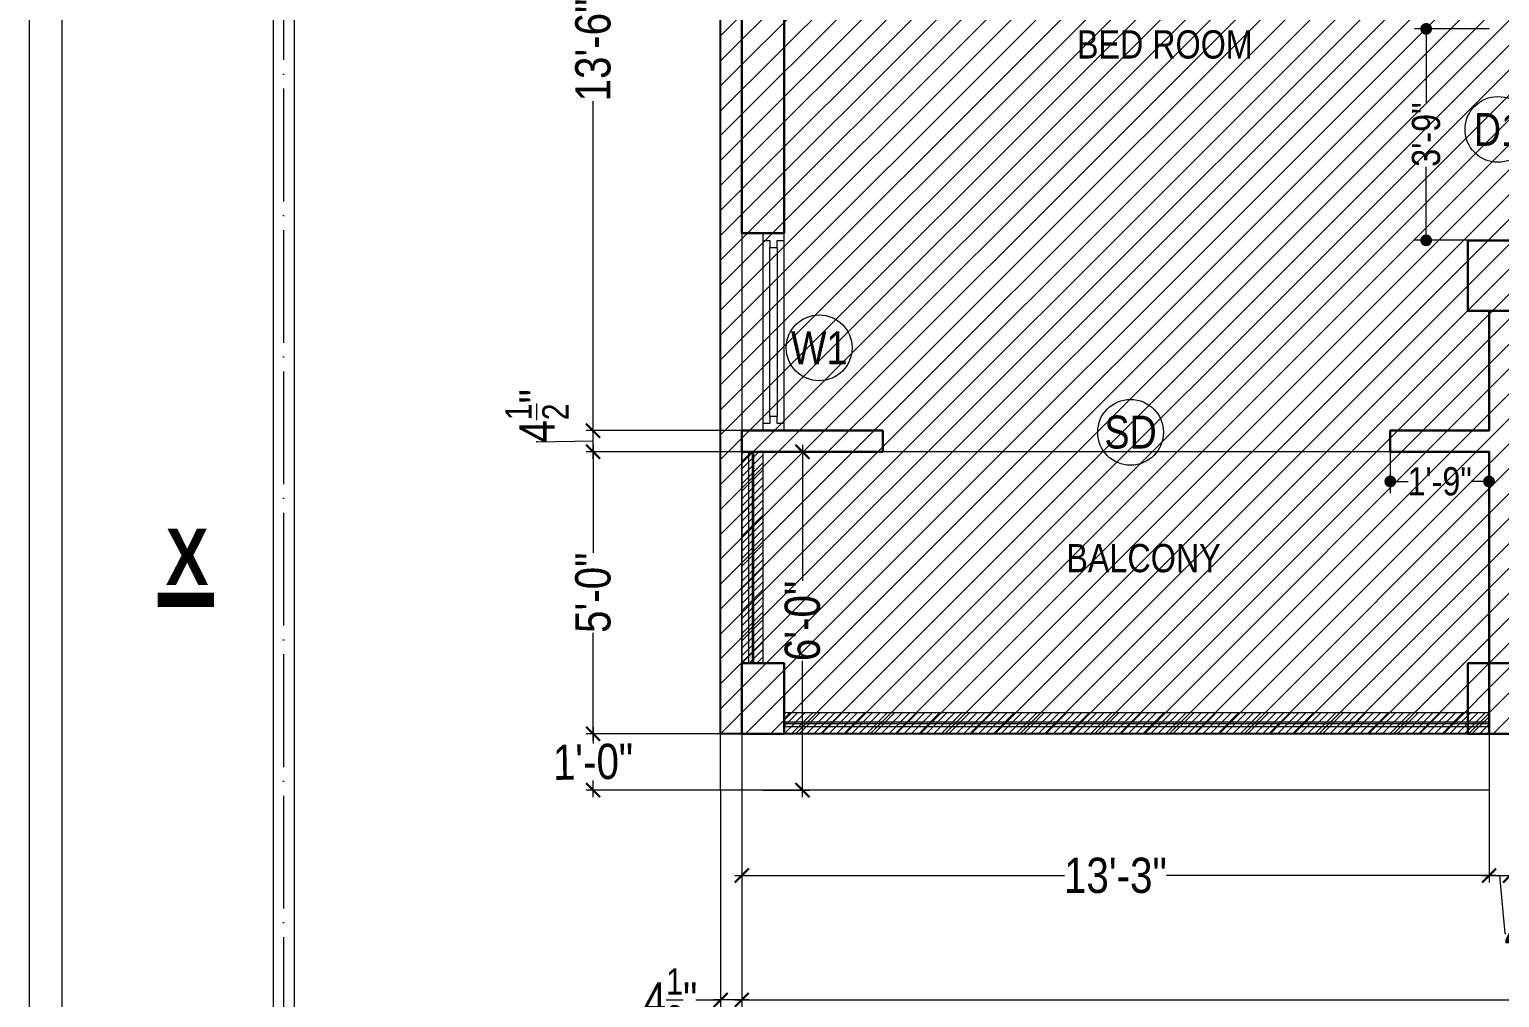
# Model space of a CAD drawing. Header units: millimetres. Extents: x 56222 to 3066687, y -650199 to -121287.
# Drawn here: x 148916.6 to 149229.4, y -176088.1 to -175882.1 of the extents above; entities that cross this region are included whole.
import ezdxf

# ---------------------------------------------------------------- set-up
doc = ezdxf.new("R2010")
doc.units = ezdxf.units.MM
doc.header["$MEASUREMENT"] = 0
doc.header["$PDMODE"] = 35
doc.linetypes.add('ACAD_ISO02W100', pattern=[15, 12, -3])
doc.linetypes.add('ACAD_ISO04W100', pattern=[30, 24, -3, 0, -3])
doc.layers.get('Defpoints').update_dxf_attribs({"color": 220})
for name, color, linetype, lineweight in [('COLUMN', 1, 'Continuous', 30), ('ELEVATION', 250, 'Continuous', 9), ('FIRST FLOOR', 7, 'Continuous', 9), ('FIRST FLOOR ( DIM )', 250, 'Continuous', 9), ('FIRST FLOOR ( DW_RAIL )', 7, 'Continuous', 9), ('FIRST FLOOR ( TEXT )', 7, 'Continuous', 9), ('FIRST FLOOR_( D - W & RAILING )', 251, 'Continuous', 9), ('FIRST FLOOR_( PLine )_', 251, 'Continuous', 30), ('GROUND FLOOR', 7, 'Continuous', 9), ('SECTION', 7, 'Continuous', 9), ('X_SHEET', 7, 'Continuous', 9), ('X~SLAB ( HATCH )', 251, 'Continuous', 9)]:
    doc.layers.add(name, color=color, linetype=linetype, lineweight=lineweight)
doc.layers.add('XX~SLAB ( PLINE )', color=251, linetype='Continuous', plot=False)
doc.styles.add('Cn BT~6', font='swissc.ttf', dxfattribs={"height": 6})
doc.styles.add("Cn_BT_0'-0", font='swissc.ttf')
doc.styles.add('Cn_BT_7', font='swissc.ttf', dxfattribs={"height": 7})
doc.styles.add('Cn_BT_7½', font='swissc.ttf', dxfattribs={"height": 7.5})
doc.styles.add('KATHA', font='swissc.ttf')
doc.dimstyles.new('Cn BT~6', dxfattribs={"dimtxt": 0.18, "dimasz": 2.5, "dimexe": 2.5, "dimexo": 0, "dimgap": 0.09, "dimtad": 0, "dimdec": 3, "dimzin": 3, "dimdsep": 46, "dimlunit": 4, "dimtxsty": 'Cn BT~6', "dimblk": 'DOT', "dimcen": 0.09, "dimdle": 2, "dimclrd": 250, "dimclre": 250, "dimclrt": 5, "dimadec": 0, "dimazin": 0, "dimtfac": 0.75, "dimtdec": 3, "dimtofl": 0, "dimtmove": 0, "dimatfit": 3, "dimfxl": 1, "dimtolj": 1, "dimtzin": 0, "dimlwd": 15, "dimlwe": 15, "dimarcsym": 0})
doc.dimstyles.new('Cn_BT_7½', dxfattribs={"dimtxt": 9, "dimasz": 3, "dimexe": 1.5, "dimexo": 0, "dimgap": 0.09, "dimtad": 0, "dimdec": 3, "dimzin": 3, "dimdsep": 46, "dimlunit": 4, "dimtxsty": 'Cn_BT_7½', "dimblk": 'ARCHTICK', "dimcen": 0.09, "dimdle": 1.5, "dimclrd": 251, "dimclre": 251, "dimclrt": 14, "dimadec": 0, "dimazin": 0, "dimtfac": 0.75, "dimtdec": 3, "dimtofl": 0, "dimtmove": 0, "dimatfit": 3, "dimfxl": 0, "dimtolj": 1, "dimtzin": 0, "dimlwd": 15, "dimlwe": 15, "dimarcsym": 0})

# ---------------------------------------------------------------- blocks, each defined once
blk = doc.blocks.new('_ArchTick')
at = {"color": 0, "linetype": 'ByBlock', "const_width": 0.15}
blk.add_lwpolyline([(-0.5, -0.5), (0.5, 0.5)], dxfattribs=at)
blk = doc.blocks.new('*D44')
at = {"layer": 'Defpoints', "color": 0, "transparency": 16777216}
for p in [(149068.14, -176031.94), (149227.14, -176031.94), (149227.14, -176062.12)]:
    blk.add_point(p, dxfattribs=at)
at = {"layer": 'FIRST FLOOR ( DIM )', "color": 251, "lineweight": 15, "transparency": 16777216}
for p, q in [((149068.14, -176031.94), (149068.14, -176063.62)), ((149227.14, -176031.94), (149227.14, -176063.62)), ((149066.64, -176062.12), (149136.78, -176062.12)), ((149228.64, -176062.12), (149158.5, -176062.12))]:
    blk.add_line(p, q, dxfattribs=at)
at = {"layer": 'FIRST FLOOR ( DIM )', "color": 251, "lineweight": 15, "transparency": 16777216, "xscale": 3, "yscale": 3, "zscale": 3, "rotation": 180}
blk.add_blockref('_ArchTick', (149068.14, -176062.12), dxfattribs=at)
at = {"layer": 'FIRST FLOOR ( DIM )', "color": 251, "lineweight": 15, "transparency": 16777216, "xscale": 3, "yscale": 3, "zscale": 3}
blk.add_blockref('_ArchTick', (149227.14, -176062.12), dxfattribs=at)
at = {"layer": 'FIRST FLOOR ( DIM )', "color": 14, "transparency": 16777216, "insert": (149147.64, -176062.12), "char_height": 7.5, "attachment_point": 5, "style": 'Cn_BT_7½'}
blk.add_mtext('\\A1;13\'-3"', dxfattribs=at)
blk = doc.blocks.new('*D43')
at = {"layer": 'Defpoints', "color": 0, "transparency": 16777216}
for p in [(149227.14, -176031.94), (149231.64, -176031.94), (149231.64, -176062.12)]:
    blk.add_point(p, dxfattribs=at)
at = {"layer": 'FIRST FLOOR ( DIM )', "color": 251, "lineweight": 15, "transparency": 16777216}
for p, q in [((149227.14, -176031.94), (149227.14, -176063.62)), ((149231.64, -176031.94), (149231.64, -176063.62)), ((149225.64, -176062.12), (149233.14, -176062.12)), ((149229.39, -176062.12), (149230.54, -176074.48)), ((149230.54, -176074.48), (149230.72, -176074.48))]:
    blk.add_line(p, q, dxfattribs=at)
at = {"layer": 'FIRST FLOOR ( DIM )', "color": 251, "lineweight": 15, "transparency": 16777216, "xscale": 3, "yscale": 3, "zscale": 3, "rotation": 180}
blk.add_blockref('_ArchTick', (149227.14, -176062.12), dxfattribs=at)
at = {"layer": 'FIRST FLOOR ( DIM )', "color": 251, "lineweight": 15, "transparency": 16777216, "xscale": 3, "yscale": 3, "zscale": 3}
blk.add_blockref('_ArchTick', (149231.64, -176062.12), dxfattribs=at)
at = {"layer": 'FIRST FLOOR ( DIM )', "color": 14, "transparency": 16777216, "insert": (149236.09, -176074.48), "char_height": 7.5, "attachment_point": 5, "style": 'Cn_BT_7½'}
blk.add_mtext('\\A1;4{\\H0.750000x;\\S1/2;}"', dxfattribs=at)
blk = doc.blocks.new('*D38')
at = {"layer": 'Defpoints', "color": 0, "transparency": 16777216}
for p in [(149036.5, -175971.94), (149068.14, -175971.94), (149068.14, -176031.94)]:
    blk.add_point(p, dxfattribs=at)
at = {"layer": 'FIRST FLOOR ( DIM )', "color": 251, "lineweight": 15, "transparency": 16777216}
for p, q in [((149036.5, -175970.44), (149036.5, -175993.41)), ((149068.14, -175971.94), (149035, -175971.94)), ((149036.5, -176033.44), (149036.5, -176010.48)), ((149068.14, -176031.94), (149035, -176031.94))]:
    blk.add_line(p, q, dxfattribs=at)
at = {"layer": 'FIRST FLOOR ( DIM )', "color": 251, "lineweight": 15, "transparency": 16777216, "xscale": 3, "yscale": 3, "zscale": 3}
for p, rotation in [((149036.5, -175971.94), 90), ((149036.5, -176031.94), 270)]:
    blk.add_blockref('_ArchTick', p, dxfattribs=dict(at, rotation=rotation))
at = {"layer": 'FIRST FLOOR ( DIM )', "color": 14, "transparency": 16777216, "insert": (149036.5, -176001.94), "char_height": 7.5, "attachment_point": 5, "rotation": 90, "style": 'Cn_BT_7½'}
blk.add_mtext('\\A1;5\'-0"', dxfattribs=at)
blk = doc.blocks.new('*D37')
at = {"layer": 'Defpoints', "color": 0, "transparency": 16777216}
for p in [(149077.14, -175805.44), (149036.5, -175967.44), (149068.14, -175967.44)]:
    blk.add_point(p, dxfattribs=at)
at = {"layer": 'FIRST FLOOR ( DIM )', "color": 251, "lineweight": 15, "transparency": 16777216}
for p, q in [((149036.5, -175803.94), (149036.5, -175875.58)), ((149077.14, -175805.44), (149035, -175805.44)), ((149036.5, -175968.94), (149036.5, -175897.3)), ((149068.14, -175967.44), (149035, -175967.44))]:
    blk.add_line(p, q, dxfattribs=at)
at = {"layer": 'FIRST FLOOR ( DIM )', "color": 251, "lineweight": 15, "transparency": 16777216, "xscale": 3, "yscale": 3, "zscale": 3}
for p, rotation in [((149036.5, -175805.44), 90), ((149036.5, -175967.44), 270)]:
    blk.add_blockref('_ArchTick', p, dxfattribs=dict(at, rotation=rotation))
at = {"layer": 'FIRST FLOOR ( DIM )', "color": 14, "transparency": 16777216, "insert": (149036.5, -175886.44), "char_height": 7.5, "attachment_point": 5, "rotation": 90, "style": 'Cn_BT_7½'}
blk.add_mtext('\\A1;13\'-6"', dxfattribs=at)
blk = doc.blocks.new('_Dot')
at = {"color": 0, "linetype": 'ByBlock', "lineweight": -2}
blk.add_line((-0.5, 0), (-1, 0), dxfattribs=at)
at = {"color": 0, "linetype": 'ByBlock', "const_width": 0.5}
blk.add_lwpolyline([(-0.25, 0, 1), (0.25, 0, 1)], format="xyb", close=True, dxfattribs=at)
blk = doc.blocks.new('*D33')
at = {"layer": 'Defpoints', "color": 0, "transparency": 16777216}
for p in [(149206.14, -175971.94), (149227.14, -175971.94), (149227.14, -175978.26)]:
    blk.add_point(p, dxfattribs=at)
at = {"layer": 'ELEVATION', "color": 250, "lineweight": 15, "transparency": 16777216}
for p, q in [((149206.14, -175971.94), (149206.14, -175980.76)), ((149227.14, -175971.94), (149227.14, -175980.76)), ((149208.64, -175978.26), (149209.92, -175978.26)), ((149224.64, -175978.26), (149223.36, -175978.26))]:
    blk.add_line(p, q, dxfattribs=at)
at = {"layer": 'ELEVATION', "color": 250, "lineweight": 15, "transparency": 16777216, "xscale": 2.5, "yscale": 2.5, "zscale": 2.5, "rotation": 180}
blk.add_blockref('_Dot', (149206.14, -175978.26), dxfattribs=at)
at = {"layer": 'ELEVATION', "color": 250, "lineweight": 15, "transparency": 16777216, "xscale": 2.5, "yscale": 2.5, "zscale": 2.5}
blk.add_blockref('_Dot', (149227.14, -175978.26), dxfattribs=at)
at = {"layer": 'ELEVATION', "color": 5, "transparency": 16777216, "insert": (149216.64, -175978.26), "char_height": 6, "attachment_point": 5, "style": 'Cn BT~6'}
blk.add_mtext('\\A1;1\'-9"', dxfattribs=at)
blk = doc.blocks.new('*D32')
at = {"layer": 'Defpoints', "color": 0, "transparency": 16777216}
for p in [(149036.5, -175967.44), (149068.14, -175967.44), (149068.14, -175971.94)]:
    blk.add_point(p, dxfattribs=at)
at = {"layer": 'FIRST FLOOR ( DIM )', "color": 251, "lineweight": 15, "transparency": 16777216}
for p, q in [((149068.14, -175967.44), (149035, -175967.44)), ((149036.5, -175973.44), (149036.5, -175965.94)), ((149024.55, -175969.86), (149024.55, -175969.68)), ((149036.5, -175969.69), (149024.55, -175969.86)), ((149068.14, -175971.94), (149035, -175971.94))]:
    blk.add_line(p, q, dxfattribs=at)
at = {"layer": 'FIRST FLOOR ( DIM )', "color": 251, "lineweight": 15, "transparency": 16777216, "xscale": 3, "yscale": 3, "zscale": 3}
for p, rotation in [((149036.5, -175967.44), 90), ((149036.5, -175971.94), 270)]:
    blk.add_blockref('_ArchTick', p, dxfattribs=dict(at, rotation=rotation))
at = {"layer": 'FIRST FLOOR ( DIM )', "color": 14, "transparency": 16777216, "insert": (149024.55, -175964.31), "char_height": 7.5, "attachment_point": 5, "rotation": 90, "style": 'Cn_BT_7½'}
blk.add_mtext('\\A1;4{\\H0.750000x;\\S1/2;}"', dxfattribs=at)
blk = doc.blocks.new('*D19')
at = {"layer": 'Defpoints', "color": 0, "transparency": 16777216}
for p in [(149068.14, -176031.94), (149036.5, -176043.94), (149063.64, -176043.94)]:
    blk.add_point(p, dxfattribs=at)
at = {"layer": 'FIRST FLOOR ( DIM )', "color": 251, "lineweight": 15, "transparency": 16777216}
for p, q in [((149068.14, -176031.94), (149035, -176031.94)), ((149036.5, -176030.44), (149036.5, -176034)), ((149036.5, -176045.44), (149036.5, -176041.88)), ((149063.64, -176043.94), (149035, -176043.94))]:
    blk.add_line(p, q, dxfattribs=at)
at = {"layer": 'FIRST FLOOR ( DIM )', "color": 251, "lineweight": 15, "transparency": 16777216, "xscale": 3, "yscale": 3, "zscale": 3}
for p, rotation in [((149036.5, -176031.94), 90), ((149036.5, -176043.94), 270)]:
    blk.add_blockref('_ArchTick', p, dxfattribs=dict(at, rotation=rotation))
at = {"layer": 'FIRST FLOOR ( DIM )', "color": 14, "transparency": 16777216, "insert": (149036.5, -176037.94), "char_height": 7.5, "attachment_point": 5, "rotation": 1, "style": 'Cn_BT_7½'}
blk.add_mtext('\\A1;1\'-0"', dxfattribs=at)
blk = doc.blocks.new('*D18')
at = {"layer": 'Defpoints', "color": 0, "transparency": 16777216}
for p in [(149068.14, -176031.94), (149063.64, -176043.94), (149063.64, -176088.6)]:
    blk.add_point(p, dxfattribs=at)
at = {"layer": 'FIRST FLOOR ( DIM )', "color": 251, "lineweight": 15, "transparency": 16777216}
for p, q in [((149068.14, -176031.94), (149068.14, -176090.1)), ((149063.64, -176043.94), (149063.64, -176090.1)), ((149058.35, -176088.6), (149063.64, -176088.6)), ((149069.64, -176088.6), (149062.14, -176088.6))]:
    blk.add_line(p, q, dxfattribs=at)
at = {"layer": 'FIRST FLOOR ( DIM )', "color": 251, "lineweight": 15, "transparency": 16777216, "xscale": 3, "yscale": 3, "zscale": 3, "rotation": 180}
blk.add_blockref('_ArchTick', (149063.64, -176088.6), dxfattribs=at)
at = {"layer": 'FIRST FLOOR ( DIM )', "color": 251, "lineweight": 15, "transparency": 16777216, "xscale": 3, "yscale": 3, "zscale": 3}
blk.add_blockref('_ArchTick', (149068.14, -176088.6), dxfattribs=at)
at = {"layer": 'FIRST FLOOR ( DIM )', "color": 14, "transparency": 16777216, "insert": (149052.98, -176088.6), "char_height": 7.5, "attachment_point": 5, "style": 'Cn_BT_7½'}
blk.add_mtext('\\A1;4{\\H0.750000x;\\S1/2;}"', dxfattribs=at)
blk = doc.blocks.new('*D17')
at = {"layer": 'Defpoints', "color": 0, "transparency": 16777216}
for p in [(149068.14, -176043.94), (149468.64, -176043.94), (149468.64, -176088.6)]:
    blk.add_point(p, dxfattribs=at)
at = {"layer": 'FIRST FLOOR ( DIM )', "color": 251, "lineweight": 15, "transparency": 16777216}
for p, q in [((149068.14, -176043.94), (149068.14, -176090.1)), ((149468.64, -176043.94), (149468.64, -176090.1)), ((149066.64, -176088.6), (149255.69, -176088.6)), ((149470.14, -176088.6), (149281.1, -176088.6))]:
    blk.add_line(p, q, dxfattribs=at)
at = {"layer": 'FIRST FLOOR ( DIM )', "color": 251, "lineweight": 15, "transparency": 16777216, "xscale": 3, "yscale": 3, "zscale": 3, "rotation": 180}
blk.add_blockref('_ArchTick', (149068.14, -176088.6), dxfattribs=at)
at = {"layer": 'FIRST FLOOR ( DIM )', "color": 251, "lineweight": 15, "transparency": 16777216, "xscale": 3, "yscale": 3, "zscale": 3}
blk.add_blockref('_ArchTick', (149468.64, -176088.6), dxfattribs=at)
at = {"layer": 'FIRST FLOOR ( DIM )', "color": 14, "transparency": 16777216, "insert": (149268.39, -176088.6), "char_height": 7.5, "attachment_point": 5, "style": 'Cn_BT_7½'}
blk.add_mtext('\\A1;33\'-4{\\H0.750000x;\\S1/2;}"', dxfattribs=at)
blk = doc.blocks.new('*D12')
at = {"layer": 'Defpoints', "color": 0, "transparency": 16777216}
for p in [(149227.14, -175881.94), (149213.77, -175926.94), (149227.14, -175926.94)]:
    blk.add_point(p, dxfattribs=at)
at = {"layer": 'ELEVATION', "color": 250, "lineweight": 15, "transparency": 16777216}
for p, q in [((149227.14, -175881.94), (149211.27, -175881.94)), ((149213.77, -175884.44), (149213.77, -175897.58)), ((149213.77, -175924.44), (149213.77, -175911.3)), ((149227.14, -175926.94), (149211.27, -175926.94))]:
    blk.add_line(p, q, dxfattribs=at)
at = {"layer": 'ELEVATION', "color": 250, "lineweight": 15, "transparency": 16777216, "xscale": 2.5, "yscale": 2.5, "zscale": 2.5}
for p, rotation in [((149213.77, -175881.94), 90), ((149213.77, -175926.94), 270)]:
    blk.add_blockref('_Dot', p, dxfattribs=dict(at, rotation=rotation))
at = {"layer": 'ELEVATION', "color": 5, "transparency": 16777216, "insert": (149213.77, -175904.44), "char_height": 6, "attachment_point": 5, "rotation": 90, "style": 'Cn BT~6'}
blk.add_mtext('\\A1;3\'-9"', dxfattribs=at)
blk = doc.blocks.new('*D214')
at = {"layer": 'Defpoints', "color": 0, "transparency": 16777216}
for p in [(149072.64, -175971.94), (149072.64, -176043.94), (149081.07, -176043.94)]:
    blk.add_point(p, dxfattribs=at)
at = {"layer": 'FIRST FLOOR ( DIM )', "color": 251, "lineweight": 15, "transparency": 16777216}
for p, q in [((149081.07, -175970.44), (149081.07, -175999.43)), ((149072.64, -175971.94), (149082.57, -175971.94)), ((149081.07, -176045.44), (149081.07, -176016.46)), ((149072.64, -176043.94), (149082.57, -176043.94))]:
    blk.add_line(p, q, dxfattribs=at)
at = {"layer": 'FIRST FLOOR ( DIM )', "color": 251, "lineweight": 15, "transparency": 16777216, "xscale": 3, "yscale": 3, "zscale": 3}
for p, rotation in [((149081.07, -175971.94), 90), ((149081.07, -176043.94), 270)]:
    blk.add_blockref('_ArchTick', p, dxfattribs=dict(at, rotation=rotation))
at = {"layer": 'FIRST FLOOR ( DIM )', "color": 14, "transparency": 16777216, "insert": (149081.07, -176007.94), "char_height": 7.5, "attachment_point": 5, "rotation": 90, "style": 'Cn_BT_7½'}
blk.add_mtext('\\A1;6\'-0"', dxfattribs=at)

msp = doc.modelspace()

# ---------------------------------------------------------------- hatches: boundary and pattern name
at = {"layer": 'FIRST FLOOR'}
h = msp.add_hatch(dxfattribs=at)
h.set_pattern_fill('ANSI31', color=251, scale=9, style=0)
h.set_pattern_definition([(45, (149068.1435, -176016.9437), (-0.795495, 0.795495), [])])
h.paths.add_polyline_path([(149072.6435, -176016.9437), (149068.1435, -176016.9437), (149068.1435, -175971.9437), (149072.6435, -175971.9437)])
h = msp.add_hatch(dxfattribs=at)
h.set_pattern_fill('ANSI31', color=251, scale=9, style=0)
h.set_pattern_definition([(45, (149077.1435, -176031.9437), (-0.795495, 0.795495), [])])
h.paths.add_polyline_path([(149077.1435, -176027.4437), (149227.1435, -176027.4437), (149227.1435, -176031.9437), (149077.1435, -176031.9437)])
at = {"layer": 'X~SLAB ( HATCH )'}
h = msp.add_hatch(dxfattribs=at)
h.set_pattern_fill('ANSI31', color=256, scale=30, style=0)
h.set_pattern_definition([(45, (149063.6435, -176031.9437), (-2.65165, 2.65165), [])])
h.paths.add_polyline_path([(149063.6435, -175721.4437), (149468.6435, -175721.4437), (149468.6435, -176031.9437), (149459.6435, -176031.9437), (149459.6435, -176013.9437), (149378.6435, -176013.9437), (149378.6435, -176031.9437), (149063.6435, -176031.9437)])
h.paths.add_polyline_path([(149231.6435, -175926.9437), (149273.6435, -175926.9437), (149273.6435, -175980.9437), (149327.6435, -175980.9437), (149327.6435, -176022.9437), (149231.6435, -176022.9437)], flags=16)
h.paths.add_polyline_path([(149374.1435, -176009.4437), (149459.6435, -176009.4437), (149459.6435, -175881.9437), (149374.1435, -175881.9437)], flags=16)

# ---------------------------------------------------------------- linework, layer by layer
at = {"layer": 'COLUMN'}
for points in [[(149222.6435, -175926.9437), (149231.6435, -175926.9437), (149231.6435, -175941.9437), (149222.6435, -175941.9437)], [(149068.1435, -176016.9437), (149077.1435, -176016.9437), (149077.1435, -176031.9437), (149068.1435, -176031.9437)], [(149222.6435, -176016.9437), (149231.6435, -176016.9437), (149231.6435, -176031.9437), (149222.6435, -176031.9437)]]:
    msp.add_lwpolyline(points, close=True, dxfattribs=at)
at = {"layer": 'FIRST FLOOR'}
for p, q in [((149068.1435, -175721.4437), (149068.1435, -176031.9437)), ((149077.1435, -175967.4437), (149077.1435, -175805.4437)), ((149068.1435, -175925.4437), (149077.1435, -175925.4437)), ((149227.1435, -175967.4437), (149227.1435, -175941.9437)), ((149231.6435, -175941.9437), (149227.1435, -175941.9437)), ((149098.1435, -175967.4437), (149068.1435, -175967.4437)), ((149098.1435, -175967.4437), (149098.1435, -175971.9437)), ((149227.1435, -175967.4437), (149206.1435, -175967.4437)), ((149206.1435, -175967.4437), (149206.1435, -175971.9437)), ((149227.1435, -175971.9437), (149068.1435, -175971.9437)), ((149227.1435, -176031.9437), (149227.1435, -175971.9437)), ((149468.6435, -176031.9437), (149068.1435, -176031.9437))]:
    msp.add_line(p, q, dxfattribs=at)
at = {"layer": 'FIRST FLOOR', "ltscale": 0.7}
msp.add_lwpolyline([(149227.1435, -176031.9437), (149227.1435, -176043.9437), (149063.6435, -176043.9437), (149063.6435, -175721.4437), (149068.1435, -175721.4437)], dxfattribs=at)
at = {"layer": 'FIRST FLOOR'}
for points in [[(149072.6435, -176016.9437), (149068.1435, -176016.9437), (149068.1435, -175971.9437), (149072.6435, -175971.9437)], [(149077.1435, -176027.4437), (149227.1435, -176027.4437), (149227.1435, -176031.9437), (149077.1435, -176031.9437)]]:
    msp.add_lwpolyline(points, close=True, dxfattribs=at)
at = {"layer": 'FIRST FLOOR', "color": 1, "linetype": 'ACAD_ISO02W100', "ltscale": 0.7}
msp.add_lwpolyline([(149227.1435, -176031.9437), (149068.1435, -176031.9437), (149068.1435, -175971.9437)], dxfattribs=at)
at = {"layer": 'FIRST FLOOR ( DIM )', "color": 5}
for centre in [(149229.0407, -175903.3306), (149084.6152, -175949.8076), (149150.87, -175967.7939)]:
    msp.add_circle(centre, 7, dxfattribs=at)
at = {"layer": 'FIRST FLOOR ( DW_RAIL )'}
msp.add_lwpolyline([(149072.6435, -175925.4437), (149072.6435, -175926.9437), (149074.1435, -175926.9437), (149074.1435, -175928.4437), (149075.6435, -175928.4437), (149075.6435, -175964.4437), (149074.1435, -175964.4437), (149074.1435, -175965.9437), (149072.6435, -175965.9437), (149072.6435, -175967.4437), (149077.1435, -175967.4437), (149077.1435, -175965.9437), (149075.6435, -175965.9437), (149075.6435, -175964.4437), (149074.1435, -175964.4437), (149074.1435, -175928.4437), (149075.6435, -175928.4437), (149075.6435, -175926.9437), (149077.1435, -175926.9437), (149077.1435, -175925.4437), (149072.6435, -175925.4437), (149072.6435, -175967.4437), (149077.1435, -175967.4437), (149077.1435, -175925.4437)], close=True, dxfattribs=at)
at = {"layer": 'FIRST FLOOR_( D - W & RAILING )', "color": 32}
for points in [[(149069.6435, -175971.9437), (149070.6435, -175971.9437), (149070.6435, -176016.9437), (149069.6435, -176016.9437), (149069.6435, -175971.9437), (149070.3435, -175971.9437), (149070.3435, -176016.9437), (149069.6435, -176016.9437)], [(149077.1435, -176030.4437), (149077.1435, -176029.4437), (149227.1435, -176029.4437), (149227.1435, -176030.4437), (149077.1435, -176030.4437), (149077.1435, -176029.7437), (149227.1435, -176029.7437), (149227.1435, -176030.4437)]]:
    msp.add_lwpolyline(points, close=True, dxfattribs=at)
at = {"layer": 'FIRST FLOOR_( PLine )_'}
for points in [[(149077.1435, -175847.4437), (149068.1435, -175847.4437), (149068.1435, -175925.4437), (149077.1435, -175925.4437)], [(149231.6435, -175941.9437), (149227.1435, -175941.9437), (149227.1435, -175967.4437), (149206.1435, -175967.4437), (149206.1435, -175971.9437), (149227.1435, -175971.9437), (149227.1435, -176031.9437), (149231.6435, -176031.9437)], [(149098.1435, -175967.4437), (149068.1435, -175967.4437), (149068.1435, -175971.9437), (149098.1435, -175971.9437)]]:
    msp.add_lwpolyline(points, close=True, dxfattribs=at)
at = {"layer": 'GROUND FLOOR'}
for p, q in [((148968.3935, -175681.6937), (148968.3935, -176148.6937)), ((148972.8935, -175686.1937), (148972.8935, -176144.1937))]:
    msp.add_line(p, q, dxfattribs=at)
at = {"layer": 'GROUND FLOOR', "color": 1, "linetype": 'ACAD_ISO04W100'}
msp.add_lwpolyline([(149468.6435, -175683.9437), (148970.6435, -175683.9437), (148970.6435, -176146.4437), (149468.6435, -176146.4437)], dxfattribs=at)
at = {"layer": 'SECTION', "color": 5}
msp.add_lwpolyline([(148949.8161, -176001.9437, 12, 12, 0), (148949.8161, -176004.9437, 0, 0, 0), (149531.6782, -176004.9437, 12, 12, 0), (149531.6782, -176001.9437, 12, 12, 0)], format="xyseb", dxfattribs=at)
at = {"layer": 'X_SHEET'}
for points in [[(149683.7052, -176176.3276), (148916.5568, -176176.3276), (148916.5568, -175641.3948), (149683.7052, -175641.3948)], [(149676.7052, -176169.3276), (148923.5568, -176169.3276), (148923.5568, -175648.3948), (149676.7052, -175648.3948)]]:
    msp.add_lwpolyline(points, close=True, dxfattribs=at)
at = {"layer": 'XX~SLAB ( PLINE )'}
msp.add_lwpolyline([(149063.6435, -175721.4437), (149468.6435, -175721.4437), (149468.6435, -176031.9437), (149459.6435, -176031.9437), (149459.6435, -176013.9437), (149378.6435, -176013.9437), (149378.6435, -176031.9437), (149063.6435, -176031.9437)], close=True, dxfattribs=at)

# ---------------------------------------------------------------- texts
at = {"layer": 'FIRST FLOOR ( DIM )', "color": 5, "char_height": 7, "attachment_point": 5, "style": 'Cn_BT_7'}
for s, insert in [('D1', (149229.0407, -175903.3306)), ('W1', (149084.6152, -175949.8076)), ('SD', (149150.87, -175967.7939))]:
    msp.add_mtext(s, dxfattribs=dict(at, insert=insert))
at = {"layer": 'FIRST FLOOR ( TEXT )', "char_height": 6, "attachment_point": 5, "style": 'KATHA'}
for s, insert in [('BED ROOM', (149158.1528, -175885.2898)), ('BALCONY', (149153.632, -175994.6092))]:
    msp.add_mtext(s, dxfattribs=dict(at, insert=insert))
at = {"layer": 'SECTION', "color": 5, "insert": (148945.5397, -176000.305), "char_height": 12, "attachment_point": 7, "line_spacing_factor": 1.157143, "style": "Cn_BT_0'-0"}
msp.add_mtext('{\\fSwis721 Cn BT|b1|i0|c0|p34;X}', dxfattribs=at)

# ---------------------------------------------------------------- dimensions: what is measured, and where the dimension line sits
at = {"layer": 'ELEVATION'}
dim = msp.add_linear_dim(base=(149213.7692, -175926.9437), p1=(149227.1435, -175881.9437), p2=(149227.1435, -175926.9437), angle=90, dimstyle='Cn BT~6', dxfattribs=at)
dim.commit()
dim.dimension.update_dxf_attribs({"geometry": '*D12', "text_midpoint": (149213.7692, -175904.4437)})
dim = msp.add_linear_dim(base=(149227.1435, -175978.256), p1=(149206.1435, -175971.9437), p2=(149227.1435, -175971.9437), dimstyle='Cn BT~6', dxfattribs=at)
dim.commit()
dim.dimension.update_dxf_attribs({"geometry": '*D33', "text_midpoint": (149216.6435, -175978.256)})
at = {"layer": 'FIRST FLOOR ( DIM )'}
for base, p1, p2, picture, middle in [((149036.5026, -175967.4437), (149077.1435, -175805.4437), (149068.1435, -175967.4437), '*D37', (149036.5026, -175886.4437)), ((149036.5026, -175971.9437), (149068.1435, -176031.9437), (149068.1435, -175971.9437), '*D38', (149036.5026, -176001.9437)), ((149081.0747, -176043.9437), (149072.6435, -175971.9437), (149072.6435, -176043.9437), '*D214', (149081.0747, -176007.9437))]:
    dim = msp.add_linear_dim(base=base, p1=p1, p2=p2, angle=90, dimstyle='Cn_BT_7½', dxfattribs=at)
    dim.commit()
    dim.dimension.update_dxf_attribs({"geometry": picture, "text_midpoint": middle})
dim = msp.add_linear_dim(base=(149036.5026, -175967.4437), p1=(149068.1435, -175971.9437), p2=(149068.1435, -175967.4437), angle=90, dimstyle='Cn_BT_7½', override={"dimtmove": 1}, dxfattribs=at)
dim.commit()
dim.dimension.update_dxf_attribs({"geometry": '*D32', "text_midpoint": (149024.5519, -175969.5919), "dimtype": 160})
dim = msp.add_linear_dim(base=(149036.5026, -176043.9437), p1=(149068.1435, -176031.9437), p2=(149063.6435, -176043.9437), angle=90, dimstyle='Cn_BT_7½', override={"dimtmove": 1}, dxfattribs=at)
dim.commit()
dim.dimension.update_dxf_attribs({"geometry": '*D19', "text_midpoint": (149036.5026, -176037.9437), "text_rotation": 1})
for base, p1, p2, picture, middle in [((149063.6435, -176088.6002), (149068.1435, -176031.9437), (149063.6435, -176043.9437), '*D18', (149052.9828, -176082.1788)), ((149231.6435, -176062.1161), (149227.1435, -176031.9437), (149231.6435, -176031.9437), '*D43', (149230.8095, -176074.4832))]:
    dim = msp.add_linear_dim(base=base, p1=p1, p2=p2, dimstyle='Cn_BT_7½', override={"dimtmove": 1}, dxfattribs=at)
    dim.commit()
    dim.dimension.update_dxf_attribs({"geometry": picture, "text_midpoint": middle, "dimtype": 160})
for base, p1, p2, picture, middle in [((149227.1435, -176062.1161), (149068.1435, -176031.9437), (149227.1435, -176031.9437), '*D44', (149147.6435, -176062.1161)), ((149468.6435, -176088.6002), (149068.1435, -176043.9437), (149468.6435, -176043.9437), '*D17', (149268.3935, -176088.6002))]:
    dim = msp.add_linear_dim(base=base, p1=p1, p2=p2, dimstyle='Cn_BT_7½', dxfattribs=at)
    dim.commit()
    dim.dimension.update_dxf_attribs({"geometry": picture, "text_midpoint": middle})

doc.saveas('drawing.dxf')
